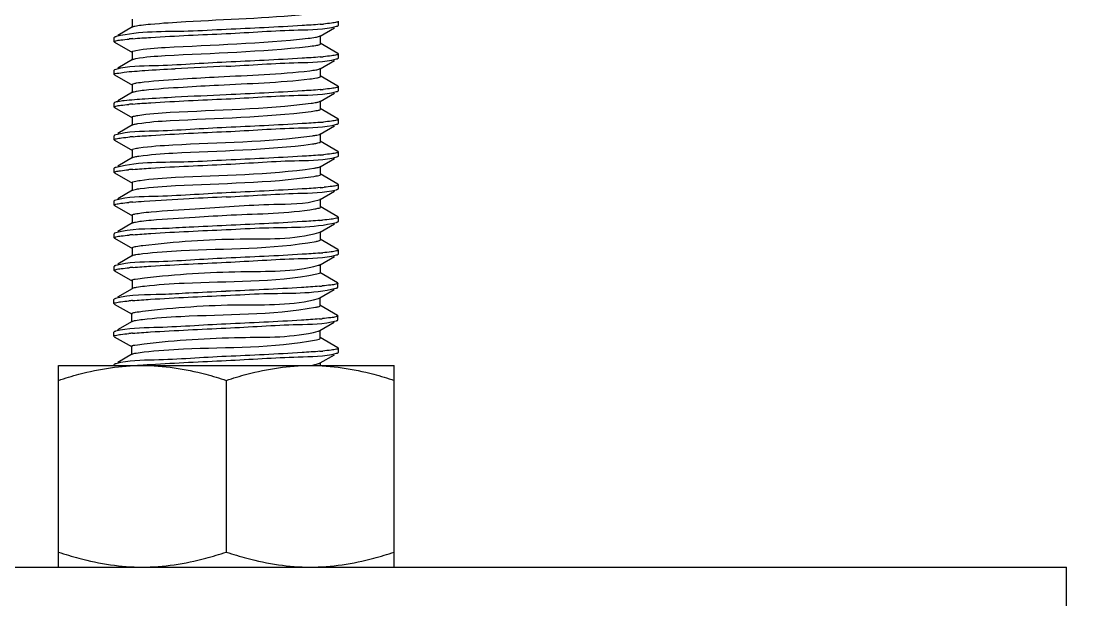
# Model space of a CAD drawing. Extents: x 1247970 to 1725648, y 860327 to 1277876.
# Drawn here: x 1334994.3 to 1335286.6, y 1199292.2 to 1199451 of the extents above; entities that cross this region are included whole.
import ezdxf

# ---------------------------------------------------------------- set-up
doc = ezdxf.new("R2010")
doc.units = 0
doc.header["$LTSCALE"] = 1000
doc.header["$MEASUREMENT"] = 0
doc.layers.get('0').update_dxf_attribs({"color": 254})
doc.layers.add('PUB_DIM', color=254, linetype='Continuous')
doc.layers.add('TK', color=4, linetype='Continuous')
doc.styles.get("Standard").update_dxf_attribs({"font": 'gbenor.shx', "bigfont": 'gbcbig.shx'})
doc.dimstyles.get("Standard").update_dxf_attribs({"dimtxt": 0.18, "dimasz": 0.18, "dimexe": 0.18, "dimexo": 0.0625, "dimgap": 0.09, "dimtad": 0, "dimtih": 1, "dimtoh": 1, "dimdec": 4, "dimzin": 0, "dimdsep": 46, "dimtxsty": 'Standard', "dimcen": 0.09, "dimadec": 0, "dimazin": 0, "dimtfac": 1, "dimtdec": 4, "dimtofl": 0, "dimtmove": 0, "dimatfit": 3, "dimfxl": 0, "dimtolj": 1, "dimtzin": 0, "dimarcsym": 0})

# ---------------------------------------------------------------- blocks, each defined once
blk = doc.blocks.new('A$C63786A89')
at = {"linetype": 'Continuous'}
for p, q in [((2007.81, 6805.76), (2003.79, 6803.43)), ((2007.69, 6807.88), (2007.69, 6805.62)), ((2064.24, 6806.06), (2064.35, 6806.18)), ((2064.35, 6806.18), (2064.35, 6807.3)), ((2002.92, 6802.93), (2002.82, 6802.81)), ((2002.82, 6801.69), (2002.82, 6802.81)), ((2059.22, 6803.19), (2059.35, 6803.26)), ((2059.35, 6803.26), (2063.3, 6805.52)), ((2059.47, 6801.14), (2059.47, 6803.39)), ((2002.92, 6801.58), (2002.82, 6801.69)), ((2002.92, 6801.58), (2007.81, 6798.77)), ((2064.25, 6798.44), (2059.36, 6801.27)), ((2007.69, 6798.91), (2007.69, 6796.65)), ((2064.24, 6797.09), (2064.35, 6797.21)), ((2064.25, 6798.44), (2064.35, 6798.32)), ((2064.35, 6797.21), (2064.35, 6798.32)), ((2002.92, 6793.95), (2002.82, 6793.84)), ((2003.25, 6794.08), (2002.92, 6793.95)), ((2007.81, 6796.79), (2003.79, 6794.46)), ((2059.2, 6794.21), (2059.35, 6794.28)), ((2059.35, 6794.28), (2063.3, 6796.55)), ((2059.47, 6792.16), (2059.47, 6794.42)), ((2002.82, 6792.72), (2002.82, 6793.84)), ((2002.92, 6792.6), (2002.82, 6792.72)), ((2002.92, 6792.6), (2007.81, 6789.8)), ((2064.25, 6789.47), (2059.36, 6792.3)), ((2059.47, 6792.13), (2059.47, 6792.16)), ((2007.69, 6789.93), (2007.69, 6787.68)), ((2064.24, 6788.12), (2064.35, 6788.23)), ((2064.25, 6789.47), (2064.35, 6789.35)), ((2064.35, 6788.23), (2064.35, 6789.35)), ((2007.81, 6787.81), (2003.79, 6785.48)), ((2059.18, 6785.23), (2059.35, 6785.31)), ((2059.35, 6785.31), (2063.3, 6787.58)), ((2059.47, 6783.19), (2059.47, 6785.45)), ((2002.92, 6784.98), (2002.82, 6784.86)), ((2002.82, 6783.75), (2002.82, 6784.87)), ((2002.92, 6783.63), (2002.82, 6783.75)), ((2002.92, 6783.63), (2007.81, 6780.82)), ((2064.25, 6780.49), (2059.36, 6783.33)), ((2059.43, 6783.11), (2059.47, 6783.19)), ((2007.69, 6780.96), (2007.69, 6778.7)), ((2064.25, 6780.49), (2064.35, 6780.38)), ((2064.35, 6779.26), (2064.35, 6780.38)), ((2007.81, 6778.84), (2003.79, 6776.51)), ((2059.35, 6776.34), (2063.3, 6778.6)), ((2059.47, 6774.22), (2059.47, 6776.47)), ((2064.24, 6779.14), (2064.35, 6779.26)), ((2002.92, 6776.01), (2002.82, 6775.89)), ((2002.82, 6774.77), (2002.82, 6775.89)), ((2002.92, 6774.66), (2002.82, 6774.77)), ((2003.25, 6776.13), (2002.92, 6776.01)), ((2002.92, 6774.66), (2007.81, 6771.85)), ((2059.15, 6776.25), (2059.35, 6776.34)), ((2064.25, 6771.52), (2059.36, 6774.35)), ((2007.69, 6771.99), (2007.69, 6769.73)), ((2064.25, 6771.52), (2064.35, 6771.41)), ((2064.35, 6770.29), (2064.35, 6771.41)), ((2007.81, 6769.87), (2003.79, 6767.54)), ((2059.35, 6767.36), (2063.3, 6769.63)), ((2063.96, 6770.06), (2064.24, 6770.17)), ((2064.24, 6770.17), (2064.35, 6770.29)), ((2002.92, 6767.03), (2002.82, 6766.92)), ((2002.82, 6765.8), (2002.82, 6766.92)), ((2002.92, 6765.68), (2002.82, 6765.8)), ((2002.92, 6765.68), (2007.81, 6762.88)), ((2059.11, 6767.26), (2059.35, 6767.36)), ((2064.25, 6762.55), (2059.36, 6765.38)), ((2059.47, 6765.25), (2059.47, 6767.5)), ((2007.69, 6763.02), (2007.69, 6760.76)), ((2064.25, 6762.55), (2064.35, 6762.43)), ((2064.35, 6761.31), (2064.35, 6762.43)), ((2007.81, 6760.9), (2003.79, 6758.56)), ((2059.35, 6758.39), (2063.3, 6760.66)), ((2064.24, 6761.2), (2064.35, 6761.31)), ((2002.92, 6758.06), (2002.82, 6757.95)), ((2002.82, 6756.83), (2002.82, 6757.95)), ((2002.92, 6756.71), (2002.82, 6756.83)), ((2003.21, 6758.17), (2002.92, 6758.06)), ((2002.92, 6756.71), (2007.81, 6753.91)), ((2059.06, 6758.27), (2059.35, 6758.39)), ((2064.25, 6753.58), (2059.36, 6756.41)), ((2059.47, 6756.27), (2059.47, 6758.53)), ((2007.69, 6754.04), (2007.69, 6751.79)), ((2064.25, 6753.58), (2064.35, 6753.46)), ((2064.35, 6752.34), (2064.35, 6753.46)), ((2007.81, 6751.92), (2003.79, 6749.59)), ((2059.35, 6749.42), (2063.3, 6751.68)), ((2064.24, 6752.23), (2064.35, 6752.34)), ((2002.92, 6749.09), (2002.82, 6748.97)), ((2002.82, 6747.85), (2002.82, 6748.97)), ((2002.92, 6747.74), (2002.82, 6747.85)), ((2003.24, 6749.21), (2002.92, 6749.09)), ((2002.92, 6747.74), (2007.81, 6744.93)), ((2059, 6749.28), (2059.35, 6749.42)), ((2064.25, 6744.6), (2059.36, 6747.44)), ((2059.47, 6747.3), (2059.47, 6749.56)), ((2007.69, 6745.07), (2007.69, 6742.81)), ((2064.25, 6744.6), (2064.35, 6744.49)), ((2064.35, 6743.37), (2064.35, 6744.49)), ((2007.81, 6742.95), (2003.79, 6740.62)), ((2059.35, 6740.45), (2063.3, 6742.71)), ((2064.24, 6743.25), (2064.35, 6743.37)), ((2002.92, 6740.12), (2002.82, 6740)), ((2002.82, 6738.88), (2002.82, 6740)), ((2002.92, 6738.77), (2002.82, 6738.88)), ((2002.92, 6738.77), (2007.81, 6735.96)), ((2059.47, 6738.33), (2059.47, 6740.58)), ((2007.69, 6736.1), (2007.69, 6733.84)), ((2064.13, 6735.49), (2059.24, 6738.33)), ((2064.13, 6735.49), (2064.23, 6735.38)), ((2007.69, 6733.84), (2003.67, 6731.51)), ((2059.24, 6731.34), (2063.19, 6733.6)), ((2064.13, 6734.14), (2064.23, 6734.26)), ((2064.23, 6734.26), (2064.23, 6735.38)), ((2002.8, 6731.01), (2002.7, 6730.89)), ((2002.7, 6729.77), (2002.7, 6730.89)), ((2002.8, 6729.66), (2002.7, 6729.77)), ((2003.12, 6731.13), (2002.8, 6731.01)), ((2002.8, 6729.66), (2007.69, 6726.85)), ((2058.88, 6731.2), (2059.24, 6731.34)), ((2059.36, 6729.22), (2059.36, 6731.47)), ((2007.57, 6726.99), (2007.57, 6724.73)), ((2064.13, 6726.52), (2059.24, 6729.35)), ((2007.69, 6724.87), (2003.67, 6722.54)), ((2059.24, 6722.36), (2063.19, 6724.63)), ((2064.13, 6726.52), (2064.23, 6726.41)), ((2064.13, 6725.17), (2064.23, 6725.29)), ((2064.23, 6725.29), (2064.23, 6726.41)), ((2002.8, 6722.03), (2002.7, 6721.92)), ((2002.7, 6720.8), (2002.7, 6721.92)), ((2059.36, 6720.25), (2059.36, 6722.5)), ((2002.8, 6720.68), (2002.7, 6720.8)), ((2002.8, 6720.68), (2007.69, 6717.88)), ((2007.57, 6718.01), (2007.57, 6715.76)), ((2064.25, 6717.62), (2059.36, 6720.45)), ((2007.81, 6715.96), (2003.79, 6713.63)), ((2059.36, 6713.46), (2063.3, 6715.73)), ((2064.24, 6716.27), (2064.35, 6716.38)), ((2064.25, 6717.62), (2064.35, 6717.5)), ((2064.35, 6716.38), (2064.35, 6717.5)), ((1987.45, 6712.79), (2079.72, 6712.79)), ((1987.45, 6657.42), (1987.45, 6712.79)), ((2002.92, 6713.13), (2002.82, 6713.01)), ((2002.82, 6712.79), (2002.82, 6713.01)), ((2059.47, 6712.79), (2059.47, 6713.6)), ((2079.72, 6657.42), (2079.72, 6712.79)), ((2033.58, 6708.67), (2033.58, 6661.54)), ((-2350.3, 6657.42), (2264.31, 6657.42)), ((2264.31, 6447.2), (2264.31, 6657.42))]:
    blk.add_line(p, q, dxfattribs=at)
for centre, radius, start, end in [((2049.01, 6928.24), 122.21, 274.8447, 275.0439), ((2050.58, 6910.51), 104.41, 275.0425, 275.306), ((2016.5, 6699.38), 103.51, 95.045, 95.3306), ((2018.34, 6678.54), 124.43, 94.7926, 95.0455), ((2049, 6919.38), 122.32, 274.8435, 275.0418), ((2050.54, 6901.98), 104.86, 275.0407, 275.2943), ((2144.41, 4349.81), 2447.66, 92.59531, 92.92463), ((2049.01, 6910.35), 122.27, 274.844, 275.0429), ((2050.56, 6892.79), 104.63, 275.0416, 275.3003), ((2144.41, 4341.96), 2447.66, 92.59531, 92.92463), ((2016.4, 6682.62), 102.31, 95.0493, 95.3633), ((2018.33, 6660.8), 124.22, 94.7938, 95.0506), ((2049.01, 6901.38), 122.26, 274.8441, 275.0431), ((2050.56, 6883.76), 104.58, 275.0418, 275.3018), ((2016.96, 6667.4), 108.59, 95.0234, 95.2041), ((2018.47, 6650.1), 125.95, 94.7782, 95.0216), ((2053.69, 6800.01), 26.63, 277.7394, 279.139), ((2049.03, 6892.15), 122.01, 274.8465, 275.0476), ((2050.65, 6873.81), 103.59, 275.0458, 275.3274), ((2016.15, 6667.36), 99.62, 95.0604, 95.4368), ((2018.26, 6643.66), 123.4, 94.8019, 95.0637), ((2202.25, 3086.38), 3676.56, 92.62941, 92.78857), ((2049.14, 6881.89), 120.72, 274.86, 275.0688), ((2051.05, 6860.44), 99.18, 275.0636, 275.4477), ((2016.4, 6655.73), 102.28, 95.0522, 95.3634), ((2018.3, 6634.26), 123.84, 94.7978, 95.0535), ((2202.25, 3078.52), 3676.56, 92.62941, 92.78857), ((2048.9, 6875.73), 123.54, 274.8306, 275.0234), ((2050.18, 6861.06), 108.81, 275.024, 275.1972), ((2016.59, 6644.6), 104.45, 95.0408, 95.3066), ((2018.37, 6624.37), 124.76, 94.7892, 95.0408), ((2048.92, 6866.53), 123.31, 274.8332, 275.027), ((2050.25, 6851.3), 108.02, 275.0273, 275.2163), ((2016.6, 6635.49), 104.59, 95.0403, 95.3029), ((2018.37, 6615.39), 124.77, 94.7894, 95.0402), ((2202.13, 3060.44), 3676.56, 92.62941, 92.78857), ((2048.78, 6857.65), 123.54, 274.8306, 275.0234), ((2050.07, 6842.97), 108.81, 275.024, 275.1972), ((2016.47, 6626.52), 104.45, 95.0408, 95.3066), ((2018.25, 6606.29), 124.76, 94.7892, 95.0408), ((2048.8, 6848.45), 123.31, 274.8332, 275.027), ((2050.14, 6833.22), 108.02, 275.0273, 275.2163), ((2016.48, 6617.41), 104.59, 95.0403, 95.3029), ((2018.26, 6597.31), 124.77, 94.7894, 95.0402), ((2048.92, 6839.54), 123.31, 274.8332, 275.027), ((2050.26, 6824.31), 108.02, 275.0273, 275.2163)]:
    blk.add_arc(centre, radius, start, end, dxfattribs=at)
for points, knots in [([(2012.78, 6806.53), (2015.99, 6806.83), (2030.28, 6807.78), (2044.61, 6808.16), (2055.64, 6809.32)], [0, 0, 0, 0, 0.225497, 1, 1, 1, 1]), ([(2007.81, 6805.76), (2007.89, 6805.81), (2008.11, 6805.89), (2008.34, 6805.95), (2008.47, 6805.98)], [0, 0, 0, 0, 0.400712, 1, 1, 1, 1]), ([(2008.47, 6805.98), (2009.04, 6806.1), (2010.47, 6806.3), (2011.91, 6806.45), (2012.78, 6806.53)], [0, 0, 0, 0, 0.398732, 1, 1, 1, 1]), ([(2059.33, 6806.47), (2057.69, 6806.33), (2049.12, 6805.75), (2040.53, 6805.38), (2033.58, 6805.05)], [0, 0, 0, 0, 0.191213, 1, 1, 1, 1]), ([(2033.58, 6803.93), (2040.17, 6804.24), (2050.2, 6805.03), (2060.47, 6805.02), (2063.87, 6805.93)], [0, 0, 0, 0, 0.651805, 1, 1, 1, 1]), ([(2063.88, 6807.05), (2063.42, 6806.93), (2062.21, 6806.75), (2060.99, 6806.62), (2060.23, 6806.55)], [0, 0, 0, 0, 0.382554, 1, 1, 1, 1]), ([(2063.87, 6805.93), (2063.95, 6805.95), (2064.07, 6805.98), (2064.2, 6806.03), (2064.24, 6806.06)], [0, 0, 0, 0, 0.580825, 1, 1, 1, 1]), ([(2064.34, 6807.3), (2064.34, 6807.24), (2064.15, 6807.12), (2064, 6807.08), (2063.88, 6807.05)], [0, 0, 0, 0, 0.314891, 1, 1, 1, 1]), ([(2003.36, 6803.08), (2003.27, 6803.06), (2003.12, 6803.01), (2002.97, 6802.96), (2002.92, 6802.93)], [0, 0, 0, 0, 0.588708, 1, 1, 1, 1]), ([(2033.58, 6805.05), (2030.1, 6804.89), (2020.06, 6804.21), (2009.78, 6804.68), (2003.36, 6803.08)], [0, 0, 0, 0, 0.344675, 1, 1, 1, 1]), ([(2007.95, 6802.53), (2009.59, 6802.67), (2018.13, 6803.24), (2026.68, 6803.61), (2033.58, 6803.93)], [0, 0, 0, 0, 0.192108, 1, 1, 1, 1]), ([(2056.09, 6802.65), (2056.76, 6802.73), (2057.8, 6802.87), (2058.86, 6803.05), (2059.22, 6803.19)], [0, 0, 0, 0, 0.633639, 1, 1, 1, 1]), ([(2002.82, 6801.69), (2002.82, 6801.74), (2002.99, 6801.86), (2003.14, 6801.9), (2003.25, 6801.93)], [0, 0, 0, 0, 0.318269, 1, 1, 1, 1]), ([(2003.25, 6801.93), (2003.69, 6802.06), (2004.91, 6802.23), (2006.13, 6802.36), (2006.89, 6802.43)], [0, 0, 0, 0, 0.379028, 1, 1, 1, 1]), ([(2008.71, 6799.31), (2011.37, 6799.84), (2027.24, 6800.77), (2043.06, 6801.2), (2056.09, 6802.65)], [0, 0, 0, 0, 0.171873, 1, 1, 1, 1]), ([(2008.71, 6797.05), (2011.37, 6797.58), (2027.24, 6798.52), (2043.06, 6798.94), (2056.09, 6800.4)], [0, 0, 0, 0, 0.171873, 1, 1, 1, 1]), ([(2056.09, 6800.4), (2056.78, 6800.48), (2057.84, 6800.62), (2058.91, 6800.8), (2059.27, 6800.96)], [0, 0, 0, 0, 0.641712, 1, 1, 1, 1]), ([(2059.27, 6800.96), (2059.32, 6800.98), (2059.41, 6801.02), (2059.47, 6801.1), (2059.47, 6801.14)], [0, 0, 0, 0, 0.633121, 1, 1, 1, 1]), ([(2007.69, 6798.91), (2007.69, 6799.02), (2008.15, 6799.19), (2008.45, 6799.26), (2008.71, 6799.31)], [0, 0, 0, 0, 0.292633, 1, 1, 1, 1]), ([(2007.81, 6796.79), (2007.91, 6796.85), (2008.21, 6796.95), (2008.52, 6797.01), (2008.71, 6797.05)], [0, 0, 0, 0, 0.38808, 1, 1, 1, 1]), ([(2059.33, 6797.5), (2057.69, 6797.36), (2049.11, 6796.78), (2040.53, 6796.4), (2033.58, 6796.08)], [0, 0, 0, 0, 0.191241, 1, 1, 1, 1]), ([(2033.58, 6794.96), (2040.17, 6795.27), (2050.2, 6796.06), (2060.47, 6796.05), (2063.88, 6796.96)], [0, 0, 0, 0, 0.651848, 1, 1, 1, 1]), ([(2063.87, 6798.07), (2063.42, 6797.95), (2062.19, 6797.78), (2060.97, 6797.65), (2060.21, 6797.58)], [0, 0, 0, 0, 0.382619, 1, 1, 1, 1]), ([(2064.34, 6798.32), (2064.34, 6798.27), (2064.15, 6798.15), (2064, 6798.11), (2063.87, 6798.07)], [0, 0, 0, 0, 0.314645, 1, 1, 1, 1]), ([(2063.88, 6796.96), (2063.95, 6796.97), (2064.07, 6797.01), (2064.2, 6797.06), (2064.24, 6797.09)], [0, 0, 0, 0, 0.580747, 1, 1, 1, 1]), ([(2033.58, 6796.08), (2026.96, 6795.77), (2016.92, 6794.95), (2006.62, 6795.02), (2003.25, 6794.08)], [0, 0, 0, 0, 0.654032, 1, 1, 1, 1]), ([(2056.51, 6793.73), (2057.08, 6793.8), (2057.98, 6793.92), (2058.88, 6794.09), (2059.2, 6794.21)], [0, 0, 0, 0, 0.625213, 1, 1, 1, 1]), ([(2002.82, 6792.72), (2002.81, 6792.97), (2004.2, 6793.05), (2004.85, 6793.25), (2005.53, 6793.32)], [0, 0, 0, 0, 0.267629, 1, 1, 1, 1]), ([(2008.96, 6790.38), (2009.64, 6790.5), (2013.89, 6791.03), (2018.16, 6791.28), (2021.75, 6791.5)], [0, 0, 0, 0, 0.159186, 1, 1, 1, 1]), ([(2021.75, 6791.5), (2024.97, 6791.7), (2036.56, 6792.39), (2048.19, 6792.74), (2056.51, 6793.73)], [0, 0, 0, 0, 0.277799, 1, 1, 1, 1]), ([(2021.75, 6789.24), (2024.97, 6789.44), (2036.56, 6790.14), (2048.19, 6790.49), (2056.51, 6791.47)], [0, 0, 0, 0, 0.277799, 1, 1, 1, 1]), ([(2056.51, 6791.47), (2057.15, 6791.55), (2058.09, 6791.7), (2059.08, 6791.86), (2059.36, 6792.03)], [0, 0, 0, 0, 0.658243, 1, 1, 1, 1]), ([(2059.36, 6792.03), (2059.39, 6792.05), (2059.43, 6792.07), (2059.46, 6792.11), (2059.47, 6792.13)], [0, 0, 0, 0, 0.576083, 1, 1, 1, 1]), ([(2007.69, 6789.93), (2007.69, 6790.06), (2008.28, 6790.24), (2008.64, 6790.33), (2008.96, 6790.38)], [0, 0, 0, 0, 0.286497, 1, 1, 1, 1]), ([(2007.81, 6787.81), (2007.94, 6787.89), (2008.33, 6788), (2008.72, 6788.08), (2008.96, 6788.13)], [0, 0, 0, 0, 0.377708, 1, 1, 1, 1]), ([(2008.96, 6788.13), (2009.64, 6788.25), (2013.89, 6788.77), (2018.16, 6789.02), (2021.75, 6789.24)], [0, 0, 0, 0, 0.159186, 1, 1, 1, 1]), ([(2059.33, 6788.53), (2057.69, 6788.39), (2049.12, 6787.8), (2040.53, 6787.43), (2033.58, 6787.11)], [0, 0, 0, 0, 0.191226, 1, 1, 1, 1]), ([(2063.88, 6789.1), (2063.42, 6788.98), (2062.2, 6788.81), (2060.98, 6788.67), (2060.22, 6788.6)], [0, 0, 0, 0, 0.382661, 1, 1, 1, 1]), ([(2063.87, 6787.98), (2063.95, 6788), (2064.07, 6788.04), (2064.2, 6788.09), (2064.24, 6788.12)], [0, 0, 0, 0, 0.580924, 1, 1, 1, 1]), ([(2064.34, 6789.35), (2064.34, 6789.29), (2064.15, 6789.17), (2064, 6789.13), (2063.88, 6789.1)], [0, 0, 0, 0, 0.314668, 1, 1, 1, 1]), ([(2005.53, 6785.47), (2004.95, 6785.4), (2004.08, 6785.27), (2003.18, 6785.13), (2002.92, 6784.98)], [0, 0, 0, 0, 0.660141, 1, 1, 1, 1]), ([(2007.95, 6784.58), (2009.58, 6784.72), (2018.12, 6785.3), (2026.67, 6785.67), (2033.58, 6785.99)], [0, 0, 0, 0, 0.192043, 1, 1, 1, 1]), ([(2033.58, 6785.99), (2040.17, 6786.3), (2050.2, 6787.09), (2060.47, 6787.08), (2063.87, 6787.98)], [0, 0, 0, 0, 0.651775, 1, 1, 1, 1]), ([(2056.91, 6784.81), (2057.38, 6784.87), (2058.14, 6784.98), (2058.9, 6785.13), (2059.18, 6785.23)], [0, 0, 0, 0, 0.615479, 1, 1, 1, 1]), ([(2002.82, 6783.75), (2002.82, 6783.8), (2002.99, 6783.92), (2003.14, 6783.96), (2003.25, 6783.99)], [0, 0, 0, 0, 0.318167, 1, 1, 1, 1]), ([(2003.25, 6783.99), (2003.69, 6784.11), (2004.89, 6784.28), (2006.09, 6784.41), (2006.83, 6784.48)], [0, 0, 0, 0, 0.380348, 1, 1, 1, 1]), ([(2009.25, 6781.46), (2012.21, 6781.94), (2028.13, 6782.97), (2044.09, 6783.18), (2056.91, 6784.81)], [0, 0, 0, 0, 0.188325, 1, 1, 1, 1]), ([(2009.25, 6779.2), (2012.21, 6779.68), (2028.13, 6780.71), (2044.09, 6780.92), (2056.91, 6782.55)], [0, 0, 0, 0, 0.188325, 1, 1, 1, 1]), ([(2056.91, 6782.55), (2057.49, 6782.62), (2058.3, 6782.79), (2059.23, 6782.92), (2059.43, 6783.11)], [0, 0, 0, 0, 0.67832, 1, 1, 1, 1]), ([(2007.69, 6780.96), (2007.69, 6781.12), (2008.44, 6781.29), (2008.86, 6781.4), (2009.25, 6781.46)], [0, 0, 0, 0, 0.281229, 1, 1, 1, 1]), ([(2059.33, 6779.55), (2057.69, 6779.41), (2049.12, 6778.83), (2040.53, 6778.46), (2033.58, 6778.14)], [0, 0, 0, 0, 0.191221, 1, 1, 1, 1]), ([(2063.87, 6780.13), (2063.42, 6780.01), (2062.2, 6779.83), (2060.98, 6779.7), (2060.23, 6779.63)], [0, 0, 0, 0, 0.38284, 1, 1, 1, 1]), ([(2064.34, 6780.38), (2064.34, 6780.32), (2064.15, 6780.2), (2063.99, 6780.16), (2063.87, 6780.13)], [0, 0, 0, 0, 0.314522, 1, 1, 1, 1]), ([(2033.58, 6778.14), (2026.96, 6777.83), (2016.93, 6777.01), (2006.63, 6777.07), (2003.25, 6776.13)], [0, 0, 0, 0, 0.653711, 1, 1, 1, 1]), ([(2007.81, 6778.84), (2007.97, 6778.93), (2008.46, 6779.06), (2008.94, 6779.15), (2009.25, 6779.2)], [0, 0, 0, 0, 0.368513, 1, 1, 1, 1]), ([(2007.98, 6775.61), (2009.62, 6775.75), (2018.15, 6776.33), (2026.69, 6776.7), (2033.58, 6777.02)], [0, 0, 0, 0, 0.192374, 1, 1, 1, 1]), ([(2033.58, 6777.02), (2040.19, 6777.32), (2050.22, 6778.13), (2060.5, 6778.09), (2063.89, 6779.01)], [0, 0, 0, 0, 0.652739, 1, 1, 1, 1]), ([(2063.89, 6779.01), (2063.96, 6779.03), (2064.08, 6779.07), (2064.2, 6779.12), (2064.24, 6779.14)], [0, 0, 0, 0, 0.578801, 1, 1, 1, 1]), ([(2002.82, 6774.77), (2002.82, 6774.84), (2003.04, 6774.96), (2003.22, 6775.01), (2003.35, 6775.04)], [0, 0, 0, 0, 0.309938, 1, 1, 1, 1]), ([(2003.35, 6775.04), (2003.83, 6775.16), (2005.08, 6775.33), (2006.34, 6775.47), (2007.11, 6775.54)], [0, 0, 0, 0, 0.386704, 1, 1, 1, 1]), ([(2009.57, 6772.54), (2012.67, 6772.99), (2028.6, 6774.05), (2044.59, 6774.14), (2057.28, 6775.88)], [0, 0, 0, 0, 0.196506, 1, 1, 1, 1]), ([(2009.57, 6770.28), (2012.67, 6770.74), (2028.6, 6771.8), (2044.59, 6771.89), (2057.28, 6773.63)], [0, 0, 0, 0, 0.196506, 1, 1, 1, 1]), ([(2057.28, 6775.88), (2057.66, 6775.93), (2058.29, 6776.03), (2058.91, 6776.16), (2059.15, 6776.25)], [0, 0, 0, 0, 0.604097, 1, 1, 1, 1]), ([(2057.92, 6773.72), (2058.31, 6773.78), (2058.73, 6773.89), (2059.48, 6774.06), (2059.47, 6774.22)], [0, 0, 0, 0, 0.718708, 1, 1, 1, 1]), ([(2007.69, 6771.99), (2007.69, 6772.17), (2008.61, 6772.34), (2009.1, 6772.47), (2009.57, 6772.54)], [0, 0, 0, 0, 0.27736, 1, 1, 1, 1]), ([(2059.34, 6770.58), (2057.7, 6770.44), (2049.12, 6769.86), (2040.53, 6769.49), (2033.58, 6769.16)], [0, 0, 0, 0, 0.19116, 1, 1, 1, 1]), ([(2063.89, 6771.16), (2063.44, 6771.04), (2062.23, 6770.86), (2061.02, 6770.73), (2060.27, 6770.66)], [0, 0, 0, 0, 0.381517, 1, 1, 1, 1]), ([(2064.34, 6771.41), (2064.34, 6771.35), (2064.16, 6771.23), (2064.01, 6771.19), (2063.89, 6771.16)], [0, 0, 0, 0, 0.316275, 1, 1, 1, 1]), ([(2033.58, 6769.16), (2030.1, 6769), (2020.06, 6768.32), (2009.77, 6768.79), (2003.35, 6767.19)], [0, 0, 0, 0, 0.344792, 1, 1, 1, 1]), ([(2007.81, 6769.87), (2008, 6769.98), (2008.6, 6770.12), (2009.19, 6770.22), (2009.57, 6770.28)], [0, 0, 0, 0, 0.360831, 1, 1, 1, 1]), ([(2007.93, 6766.64), (2009.56, 6766.77), (2018.11, 6767.35), (2026.67, 6767.72), (2033.58, 6768.04)], [0, 0, 0, 0, 0.191906, 1, 1, 1, 1]), ([(2033.58, 6768.04), (2040.24, 6768.35), (2050.28, 6769.21), (2060.62, 6769.08), (2063.96, 6770.06)], [0, 0, 0, 0, 0.656528, 1, 1, 1, 1]), ([(2002.82, 6765.8), (2002.82, 6765.85), (2002.97, 6765.96), (2003.11, 6766), (2003.21, 6766.03)], [0, 0, 0, 0, 0.32287, 1, 1, 1, 1]), ([(2003.35, 6767.19), (2003.26, 6767.16), (2003.12, 6767.12), (2002.97, 6767.07), (2002.92, 6767.03)], [0, 0, 0, 0, 0.58834, 1, 1, 1, 1]), ([(2003.21, 6766.03), (2003.63, 6766.15), (2004.81, 6766.33), (2005.98, 6766.46), (2006.71, 6766.53)], [0, 0, 0, 0, 0.376768, 1, 1, 1, 1]), ([(2009.91, 6763.61), (2013.15, 6764.05), (2029.06, 6765.14), (2045.08, 6765.1), (2057.62, 6766.96)], [0, 0, 0, 0, 0.204682, 1, 1, 1, 1]), ([(2009.91, 6761.36), (2013.15, 6761.8), (2029.06, 6762.88), (2045.08, 6762.84), (2057.62, 6764.7)], [0, 0, 0, 0, 0.204682, 1, 1, 1, 1]), ([(2057.62, 6766.96), (2057.92, 6767), (2058.42, 6767.08), (2058.91, 6767.2), (2059.11, 6767.26)], [0, 0, 0, 0, 0.59072, 1, 1, 1, 1]), ([(2057.62, 6764.7), (2058.09, 6764.77), (2058.57, 6764.89), (2059.47, 6765.06), (2059.47, 6765.25)], [0, 0, 0, 0, 0.72235, 1, 1, 1, 1]), ([(2007.69, 6763.02), (2007.69, 6763.23), (2008.79, 6763.38), (2009.36, 6763.54), (2009.91, 6763.61)], [0, 0, 0, 0, 0.274275, 1, 1, 1, 1]), ([(2063.96, 6762.21), (2063.54, 6762.08), (2062.37, 6761.91), (2061.2, 6761.78), (2060.47, 6761.71)], [0, 0, 0, 0, 0.376351, 1, 1, 1, 1]), ([(2064.34, 6762.43), (2064.34, 6762.38), (2064.19, 6762.27), (2064.06, 6762.24), (2063.96, 6762.21)], [0, 0, 0, 0, 0.32353, 1, 1, 1, 1]), ([(2033.58, 6760.19), (2026.93, 6759.88), (2016.89, 6759.03), (2006.56, 6759.15), (2003.21, 6758.17)], [0, 0, 0, 0, 0.656205, 1, 1, 1, 1]), ([(2007.81, 6760.9), (2008.03, 6761.02), (2008.75, 6761.17), (2009.45, 6761.29), (2009.91, 6761.36)], [0, 0, 0, 0, 0.354191, 1, 1, 1, 1]), ([(2059.37, 6761.61), (2057.73, 6761.47), (2049.14, 6760.89), (2040.54, 6760.51), (2033.58, 6760.19)], [0, 0, 0, 0, 0.190901, 1, 1, 1, 1]), ([(2033.58, 6759.07), (2040.13, 6759.37), (2050.15, 6760.13), (2060.38, 6760.18), (2063.82, 6761.05)], [0, 0, 0, 0, 0.648923, 1, 1, 1, 1]), ([(2063.82, 6761.05), (2063.9, 6761.07), (2064.05, 6761.11), (2064.19, 6761.17), (2064.24, 6761.2)], [0, 0, 0, 0, 0.587102, 1, 1, 1, 1]), ([(2002.82, 6756.83), (2002.82, 6756.88), (2002.99, 6756.99), (2003.13, 6757.03), (2003.24, 6757.06)], [0, 0, 0, 0, 0.319168, 1, 1, 1, 1]), ([(2003.24, 6757.06), (2003.68, 6757.19), (2004.88, 6757.36), (2006.09, 6757.5), (2006.84, 6757.57)], [0, 0, 0, 0, 0.379009, 1, 1, 1, 1]), ([(2007.94, 6757.66), (2008.96, 6757.75), (2014.11, 6758.12), (2019.26, 6758.39), (2023.38, 6758.59)], [0, 0, 0, 0, 0.199171, 1, 1, 1, 1]), ([(2024.99, 6755.8), (2032.2, 6756.22), (2043.45, 6757.28), (2055.08, 6757.03), (2059.06, 6758.27)], [0, 0, 0, 0, 0.633649, 1, 1, 1, 1]), ([(2057.94, 6755.78), (2058.32, 6755.84), (2058.74, 6755.94), (2059.47, 6756.12), (2059.47, 6756.27)], [0, 0, 0, 0, 0.718381, 1, 1, 1, 1]), ([(2007.69, 6754.04), (2007.69, 6754.06), (2007.7, 6754.09), (2007.72, 6754.12), (2007.74, 6754.13)], [0, 0, 0, 0, 0.443731, 1, 1, 1, 1]), ([(2007.74, 6754.13), (2007.95, 6754.32), (2008.88, 6754.45), (2009.7, 6754.61), (2010.28, 6754.69)], [0, 0, 0, 0, 0.323759, 1, 1, 1, 1]), ([(2010.28, 6754.69), (2011.16, 6754.8), (2016.06, 6755.28), (2020.97, 6755.57), (2024.99, 6755.8)], [0, 0, 0, 0, 0.179558, 1, 1, 1, 1]), ([(2010.28, 6752.43), (2011.16, 6752.54), (2016.06, 6753.03), (2020.97, 6753.31), (2024.99, 6753.55)], [0, 0, 0, 0, 0.179558, 1, 1, 1, 1]), ([(2024.99, 6753.55), (2028.31, 6753.74), (2039.29, 6754.43), (2050.35, 6754.55), (2057.94, 6755.78)], [0, 0, 0, 0, 0.301734, 1, 1, 1, 1]), ([(2063.82, 6753.2), (2063.34, 6753.08), (2062.08, 6752.9), (2060.82, 6752.77), (2060.04, 6752.7)], [0, 0, 0, 0, 0.386233, 1, 1, 1, 1]), ([(2064.34, 6753.46), (2064.34, 6753.4), (2064.12, 6753.27), (2063.95, 6753.23), (2063.82, 6753.2)], [0, 0, 0, 0, 0.310035, 1, 1, 1, 1]), ([(2023.38, 6750.73), (2020.95, 6750.62), (2014.26, 6750.12), (2007.38, 6750.38), (2003.24, 6749.21)], [0, 0, 0, 0, 0.361235, 1, 1, 1, 1]), ([(2007.81, 6751.92), (2008.06, 6752.07), (2008.91, 6752.23), (2009.74, 6752.36), (2010.28, 6752.43)], [0, 0, 0, 0, 0.34864, 1, 1, 1, 1]), ([(2007.96, 6748.69), (2009.59, 6748.83), (2018.13, 6749.41), (2026.68, 6749.78), (2033.58, 6750.1)], [0, 0, 0, 0, 0.192157, 1, 1, 1, 1]), ([(2059.3, 6752.63), (2057.66, 6752.49), (2049.09, 6751.91), (2040.52, 6751.54), (2033.58, 6751.22)], [0, 0, 0, 0, 0.191468, 1, 1, 1, 1]), ([(2033.58, 6750.1), (2037.06, 6750.26), (2047.11, 6750.94), (2057.39, 6750.47), (2063.81, 6752.07)], [0, 0, 0, 0, 0.344835, 1, 1, 1, 1]), ([(2063.81, 6752.07), (2063.9, 6752.1), (2064.05, 6752.14), (2064.19, 6752.19), (2064.24, 6752.23)], [0, 0, 0, 0, 0.587353, 1, 1, 1, 1]), ([(2002.82, 6747.85), (2002.82, 6747.91), (2003.01, 6748.03), (2003.16, 6748.07), (2003.28, 6748.1)], [0, 0, 0, 0, 0.315052, 1, 1, 1, 1]), ([(2003.28, 6748.1), (2003.74, 6748.22), (2004.96, 6748.4), (2006.17, 6748.53), (2006.93, 6748.6)], [0, 0, 0, 0, 0.382438, 1, 1, 1, 1]), ([(2010.68, 6745.76), (2019.54, 6746.81), (2035.56, 6747.97), (2052.05, 6747.27), (2059, 6749.28)], [0, 0, 0, 0, 0.552171, 1, 1, 1, 1]), ([(2058.22, 6746.85), (2058.54, 6746.91), (2058.89, 6746.99), (2059.47, 6747.17), (2059.47, 6747.3)], [0, 0, 0, 0, 0.713352, 1, 1, 1, 1]), ([(2007.69, 6745.07), (2007.69, 6745.09), (2007.72, 6745.15), (2007.77, 6745.19), (2007.81, 6745.21)], [0, 0, 0, 0, 0.399646, 1, 1, 1, 1]), ([(2007.81, 6745.21), (2008.1, 6745.37), (2009.09, 6745.54), (2010.04, 6745.69), (2010.68, 6745.76)], [0, 0, 0, 0, 0.343242, 1, 1, 1, 1]), ([(2010.68, 6743.51), (2014.17, 6743.92), (2030.02, 6745.05), (2046.04, 6744.67), (2058.22, 6746.85)], [0, 0, 0, 0, 0.22109, 1, 1, 1, 1]), ([(2063.81, 6744.22), (2063.34, 6744.1), (2062.09, 6743.93), (2060.84, 6743.8), (2060.08, 6743.73)], [0, 0, 0, 0, 0.386808, 1, 1, 1, 1]), ([(2064.34, 6744.49), (2064.34, 6744.42), (2064.12, 6744.3), (2063.95, 6744.26), (2063.81, 6744.22)], [0, 0, 0, 0, 0.309978, 1, 1, 1, 1]), ([(2033.58, 6742.24), (2026.99, 6741.94), (2016.96, 6741.14), (2006.69, 6741.16), (2003.28, 6740.25)], [0, 0, 0, 0, 0.652045, 1, 1, 1, 1]), ([(2007.81, 6742.95), (2008.1, 6743.12), (2009.09, 6743.28), (2010.04, 6743.43), (2010.68, 6743.51)], [0, 0, 0, 0, 0.343298, 1, 1, 1, 1]), ([(2059.31, 6743.66), (2057.67, 6743.52), (2049.1, 6742.94), (2040.52, 6742.57), (2033.58, 6742.24)], [0, 0, 0, 0, 0.191422, 1, 1, 1, 1]), ([(2033.58, 6741.12), (2040.17, 6741.43), (2050.2, 6742.22), (2060.45, 6742.22), (2063.86, 6743.12)], [0, 0, 0, 0, 0.651373, 1, 1, 1, 1]), ([(2063.86, 6743.12), (2063.94, 6743.14), (2064.07, 6743.17), (2064.19, 6743.22), (2064.24, 6743.25)], [0, 0, 0, 0, 0.581936, 1, 1, 1, 1]), ([(2002.82, 6738.88), (2002.82, 6738.94), (2003.01, 6739.06), (2003.17, 6739.1), (2003.29, 6739.13)], [0, 0, 0, 0, 0.314685, 1, 1, 1, 1]), ([(2003.28, 6740.25), (2003.21, 6740.23), (2003.09, 6740.19), (2002.96, 6740.14), (2002.92, 6740.12)], [0, 0, 0, 0, 0.581194, 1, 1, 1, 1]), ([(2003.29, 6739.13), (2003.74, 6739.25), (2004.96, 6739.43), (2006.18, 6739.56), (2006.93, 6739.63)], [0, 0, 0, 0, 0.382722, 1, 1, 1, 1]), ([(2007.96, 6739.72), (2009.59, 6739.86), (2018.13, 6740.43), (2026.68, 6740.8), (2033.58, 6741.12)], [0, 0, 0, 0, 0.192165, 1, 1, 1, 1]), ([(2011.11, 6736.84), (2019.9, 6737.82), (2035.77, 6738.94), (2052.03, 6738.44), (2058.92, 6740.29)], [0, 0, 0, 0, 0.553871, 1, 1, 1, 1]), ([(2058.92, 6740.29), (2059, 6740.31), (2059.15, 6740.35), (2059.3, 6740.41), (2059.35, 6740.45)], [0, 0, 0, 0, 0.580141, 1, 1, 1, 1]), ([(2007.69, 6736.1), (2007.69, 6736.41), (2009.44, 6736.49), (2010.25, 6736.74), (2011.11, 6736.84)], [0, 0, 0, 0, 0.268468, 1, 1, 1, 1]), ([(2011.11, 6734.58), (2014.72, 6734.98), (2030.5, 6736.14), (2046.52, 6735.53), (2058.48, 6737.93)], [0, 0, 0, 0, 0.22936, 1, 1, 1, 1]), ([(2058.48, 6737.93), (2058.73, 6737.98), (2059.02, 6738.05), (2059.47, 6738.22), (2059.47, 6738.33)], [0, 0, 0, 0, 0.706742, 1, 1, 1, 1]), ([(2023.26, 6732.65), (2020.83, 6732.53), (2014.14, 6732.03), (2007.26, 6732.29), (2003.12, 6731.13)], [0, 0, 0, 0, 0.361235, 1, 1, 1, 1]), ([(2007.81, 6733.98), (2008.13, 6734.17), (2009.28, 6734.33), (2010.37, 6734.5), (2011.11, 6734.58)], [0, 0, 0, 0, 0.338781, 1, 1, 1, 1]), ([(2059.18, 6734.55), (2057.54, 6734.41), (2048.98, 6733.83), (2040.4, 6733.46), (2033.46, 6733.14)], [0, 0, 0, 0, 0.191468, 1, 1, 1, 1]), ([(2033.46, 6732.02), (2036.94, 6732.18), (2046.99, 6732.86), (2057.28, 6732.38), (2063.7, 6733.99)], [0, 0, 0, 0, 0.344835, 1, 1, 1, 1]), ([(2063.7, 6735.11), (2063.22, 6734.99), (2061.96, 6734.82), (2060.7, 6734.68), (2059.92, 6734.61)], [0, 0, 0, 0, 0.386233, 1, 1, 1, 1]), ([(2064.23, 6735.38), (2064.23, 6735.32), (2064.01, 6735.19), (2063.83, 6735.15), (2063.7, 6735.11)], [0, 0, 0, 0, 0.310035, 1, 1, 1, 1]), ([(2063.7, 6733.99), (2063.78, 6734.01), (2063.93, 6734.06), (2064.07, 6734.11), (2064.13, 6734.14)], [0, 0, 0, 0, 0.587353, 1, 1, 1, 1]), ([(2002.7, 6729.77), (2002.7, 6729.83), (2002.89, 6729.95), (2003.05, 6729.99), (2003.17, 6730.02)], [0, 0, 0, 0, 0.315052, 1, 1, 1, 1]), ([(2003.17, 6730.02), (2003.62, 6730.14), (2004.84, 6730.32), (2006.06, 6730.45), (2006.81, 6730.52)], [0, 0, 0, 0, 0.382438, 1, 1, 1, 1]), ([(2007.84, 6730.61), (2009.48, 6730.75), (2018.01, 6731.32), (2026.56, 6731.7), (2033.46, 6732.02)], [0, 0, 0, 0, 0.192157, 1, 1, 1, 1]), ([(2010.57, 6727.68), (2019.42, 6728.73), (2035.44, 6729.89), (2051.94, 6729.18), (2058.88, 6731.2)], [0, 0, 0, 0, 0.552171, 1, 1, 1, 1]), ([(2007.57, 6726.99), (2007.57, 6727.01), (2007.6, 6727.07), (2007.66, 6727.11), (2007.69, 6727.12)], [0, 0, 0, 0, 0.399646, 1, 1, 1, 1]), ([(2007.69, 6727.12), (2007.98, 6727.29), (2008.97, 6727.45), (2009.93, 6727.61), (2010.57, 6727.68)], [0, 0, 0, 0, 0.343242, 1, 1, 1, 1]), ([(2010.57, 6725.43), (2014.05, 6725.84), (2029.9, 6726.96), (2045.92, 6726.59), (2058.1, 6728.77)], [0, 0, 0, 0, 0.22109, 1, 1, 1, 1]), ([(2058.1, 6728.77), (2058.42, 6728.83), (2058.77, 6728.91), (2059.36, 6729.09), (2059.36, 6729.22)], [0, 0, 0, 0, 0.713352, 1, 1, 1, 1]), ([(2033.46, 6724.16), (2026.87, 6723.86), (2016.84, 6723.06), (2006.57, 6723.08), (2003.17, 6722.17)], [0, 0, 0, 0, 0.652045, 1, 1, 1, 1]), ([(2007.69, 6724.87), (2007.98, 6725.04), (2008.97, 6725.2), (2009.93, 6725.35), (2010.57, 6725.43)], [0, 0, 0, 0, 0.343298, 1, 1, 1, 1]), ([(2059.19, 6725.58), (2057.55, 6725.44), (2048.98, 6724.86), (2040.4, 6724.48), (2033.46, 6724.16)], [0, 0, 0, 0, 0.191422, 1, 1, 1, 1]), ([(2033.46, 6723.04), (2040.05, 6723.35), (2050.08, 6724.13), (2060.34, 6724.13), (2063.75, 6725.03)], [0, 0, 0, 0, 0.651373, 1, 1, 1, 1]), ([(2063.7, 6726.14), (2063.22, 6726.02), (2061.98, 6725.85), (2060.73, 6725.71), (2059.96, 6725.64)], [0, 0, 0, 0, 0.386808, 1, 1, 1, 1]), ([(2064.23, 6726.41), (2064.23, 6726.34), (2064, 6726.22), (2063.83, 6726.17), (2063.7, 6726.14)], [0, 0, 0, 0, 0.309978, 1, 1, 1, 1]), ([(2063.75, 6725.03), (2063.82, 6725.05), (2063.95, 6725.09), (2064.08, 6725.14), (2064.13, 6725.17)], [0, 0, 0, 0, 0.581936, 1, 1, 1, 1]), ([(2002.7, 6720.8), (2002.7, 6720.86), (2002.89, 6720.98), (2003.05, 6721.02), (2003.17, 6721.05)], [0, 0, 0, 0, 0.314685, 1, 1, 1, 1]), ([(2003.17, 6722.17), (2003.09, 6722.15), (2002.97, 6722.11), (2002.85, 6722.06), (2002.8, 6722.03)], [0, 0, 0, 0, 0.581194, 1, 1, 1, 1]), ([(2003.17, 6721.05), (2003.62, 6721.17), (2004.84, 6721.35), (2006.06, 6721.48), (2006.82, 6721.55)], [0, 0, 0, 0, 0.382722, 1, 1, 1, 1]), ([(2007.84, 6721.64), (2009.48, 6721.77), (2018.01, 6722.35), (2026.56, 6722.72), (2033.46, 6723.04)], [0, 0, 0, 0, 0.192165, 1, 1, 1, 1]), ([(2010.99, 6718.76), (2019.79, 6719.73), (2035.65, 6720.86), (2051.91, 6720.36), (2058.8, 6722.2)], [0, 0, 0, 0, 0.553871, 1, 1, 1, 1]), ([(2058.8, 6722.2), (2058.89, 6722.23), (2059.03, 6722.27), (2059.18, 6722.33), (2059.24, 6722.36)], [0, 0, 0, 0, 0.580141, 1, 1, 1, 1]), ([(2007.57, 6718.01), (2007.57, 6718.33), (2009.32, 6718.41), (2010.14, 6718.66), (2010.99, 6718.76)], [0, 0, 0, 0, 0.268468, 1, 1, 1, 1]), ([(2010.99, 6716.5), (2014.6, 6716.9), (2030.38, 6718.05), (2046.4, 6717.45), (2058.36, 6719.85)], [0, 0, 0, 0, 0.22936, 1, 1, 1, 1]), ([(2058.36, 6719.85), (2058.61, 6719.9), (2058.91, 6719.97), (2059.36, 6720.14), (2059.36, 6720.25)], [0, 0, 0, 0, 0.706742, 1, 1, 1, 1]), ([(2033.58, 6715.26), (2026.99, 6714.95), (2016.96, 6714.16), (2006.69, 6714.17), (2003.28, 6713.26)], [0, 0, 0, 0, 0.652045, 1, 1, 1, 1]), ([(2007.69, 6715.89), (2008.02, 6716.09), (2009.16, 6716.25), (2010.25, 6716.42), (2010.99, 6716.5)], [0, 0, 0, 0, 0.338781, 1, 1, 1, 1]), ([(2059.31, 6716.67), (2057.67, 6716.53), (2049.1, 6715.95), (2040.52, 6715.58), (2033.58, 6715.26)], [0, 0, 0, 0, 0.191422, 1, 1, 1, 1]), ([(2033.58, 6714.14), (2040.17, 6714.44), (2050.2, 6715.23), (2060.45, 6715.23), (2063.86, 6716.13)], [0, 0, 0, 0, 0.651373, 1, 1, 1, 1]), ([(2063.81, 6717.23), (2063.34, 6717.12), (2062.09, 6716.94), (2060.84, 6716.81), (2060.08, 6716.74)], [0, 0, 0, 0, 0.386808, 1, 1, 1, 1]), ([(2064.34, 6717.5), (2064.34, 6717.44), (2064.12, 6717.31), (2063.95, 6717.27), (2063.81, 6717.23)], [0, 0, 0, 0, 0.309978, 1, 1, 1, 1]), ([(2063.86, 6716.13), (2063.94, 6716.15), (2064.07, 6716.19), (2064.2, 6716.24), (2064.24, 6716.27)], [0, 0, 0, 0, 0.581936, 1, 1, 1, 1]), ([(1987.45, 6708.67), (1989.32, 6709.3), (1996.8, 6711.57), (2004.66, 6712.79), (2010.51, 6712.79)], [0, 0, 0, 0, 0.2519, 1, 1, 1, 1]), ([(2003.28, 6713.26), (2003.21, 6713.24), (2003.09, 6713.21), (2002.96, 6713.16), (2002.92, 6713.13)], [0, 0, 0, 0, 0.581194, 1, 1, 1, 1]), ([(2008.7, 6712.79), (2010.09, 6712.9), (2018.38, 6713.46), (2026.68, 6713.82), (2033.58, 6714.14)], [0.028969, 0.028969, 0.028969, 0.028969, 0.1921654, 1, 1, 1, 1]), ([(2010.51, 6712.79), (2016.37, 6712.79), (2024.23, 6711.57), (2031.71, 6709.3), (2033.58, 6708.67)], [0, 0, 0, 0, 0.7481, 1, 1, 1, 1]), ([(2033.58, 6708.67), (2035.45, 6709.3), (2042.94, 6711.57), (2050.79, 6712.79), (2056.65, 6712.79)], [0, 0, 0, 0, 0.2519, 1, 1, 1, 1]), ([(2056.65, 6712.79), (2062.51, 6712.79), (2070.36, 6711.57), (2077.85, 6709.3), (2079.72, 6708.67)], [0, 0, 0, 0, 0.7481, 1, 1, 1, 1]), ([(2058.92, 6713.3), (2059, 6713.32), (2059.15, 6713.37), (2059.3, 6713.43), (2059.35, 6713.46)], [0, 0, 0, 0, 0.580141, 1, 1, 1, 1]), ([(1987.45, 6661.54), (1989.32, 6660.91), (1996.8, 6658.64), (2004.66, 6657.42), (2010.51, 6657.42)], [0, 0, 0, 0, 0.2519, 1, 1, 1, 1]), ([(2010.51, 6657.42), (2016.37, 6657.42), (2024.23, 6658.64), (2031.71, 6660.91), (2033.58, 6661.54)], [0, 0, 0, 0, 0.7481, 1, 1, 1, 1]), ([(2033.58, 6661.54), (2035.45, 6660.91), (2042.94, 6658.64), (2050.79, 6657.42), (2056.65, 6657.42)], [0, 0, 0, 0, 0.2519, 1, 1, 1, 1]), ([(2056.65, 6657.42), (2062.51, 6657.42), (2070.36, 6658.64), (2077.85, 6660.91), (2079.72, 6661.54)], [0, 0, 0, 0, 0.7481, 1, 1, 1, 1])]:
    blk.add_open_spline(points, degree=3, knots=knots, dxfattribs=at)
for points in [[(2011.18, 6793.8), (2013.96, 6793.99), (2016.74, 6794.14), (2019.53, 6794.28)], [(2005.53, 6793.32), (2007.41, 6793.54), (2009.29, 6793.67), (2011.18, 6793.8)], [(2011.18, 6785.94), (2009.29, 6785.82), (2007.41, 6785.68), (2005.53, 6785.47)], [(2019.53, 6786.43), (2016.74, 6786.29), (2013.96, 6786.13), (2011.18, 6785.94)], [(2056.78, 6712.79), (2057.49, 6712.94), (2058.21, 6713.11), (2058.92, 6713.3)]]:
    blk.add_open_spline(points, degree=3, dxfattribs=at)
at = {"layer": 'PUB_DIM'}
blk.add_leader([(2132.58, 6488.35), (2518.51, 6692.85)], dimstyle='Standard', override={"dimgap": 20}, dxfattribs=at)

msp = doc.modelspace()

# ---------------------------------------------------------------- block references
at = {"layer": 'TK'}
msp.add_blockref('A$C63786A89', (1333017.03, 1192643.73, -355), dxfattribs=at)

doc.saveas('drawing.dxf')
